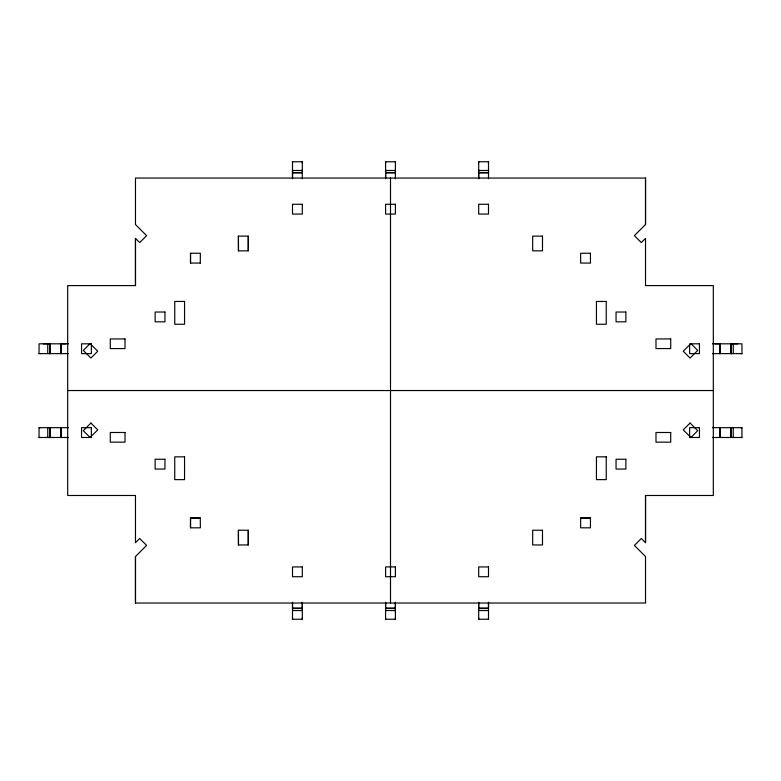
<?xml version="1.0" encoding="UTF-8"?>
<svg xmlns="http://www.w3.org/2000/svg" width="781" height="781" viewBox="0 0 781 781"><rect width="100%" height="100%" fill="white"/><g stroke="black" fill="none" stroke-linecap="round" stroke-linejoin="round"><path stroke-width="1.17" d="M68.562 437.487L39.05 437.487L39.05 427.676L40.339 427.676M68.562 353.627L39.05 353.617L39.05 343.816L68.562 343.816M47.748 437.487L47.748 427.676M47.748 353.627L47.748 343.816M49.818 437.487L49.818 427.676M49.818 353.627L49.818 343.816M61.299 437.487L61.299 427.676M61.299 353.627L61.299 343.816L65.907 343.816M135.474 603.03L135.474 556.55L146.603 545.421L139.692 538.509L135.474 542.688L135.474 495.486L67.683 495.486L67.683 285.592L135.474 285.592L135.474 238.4L139.692 242.569L146.603 235.657L135.474 224.528L135.474 178.048L645.526 178.048L645.526 224.528L634.397 235.657L641.308 242.569L645.526 238.4L645.526 285.592L713.317 285.592L713.317 495.486L645.526 495.486L645.526 542.688L641.308 538.509L634.397 545.421L645.526 556.55L645.526 603.03L135.474 603.03L135.474 556.55M302.306 602.815L302.306 619.235L292.504 619.235L292.504 602.815M292.504 178.79L292.504 169.741M292.504 163.053L292.504 161.765L302.306 161.765L302.315 178.79M292.504 608.799L292.504 602.21M302.306 163.053L302.306 161.765M302.315 609.6L302.315 602.21M395.401 602.815L395.401 619.235L385.589 619.235L385.589 602.815M385.599 178.79L385.589 169.741M385.589 163.053L385.589 161.765L395.401 161.765L395.401 178.79M385.599 609.024L385.599 602.21M395.401 163.053L395.401 161.765M395.401 611.777L395.401 602.21M488.496 602.815L488.496 619.235L478.685 619.235L478.685 602.815M478.685 178.79L478.685 169.741M478.685 163.053L478.685 161.765L488.496 161.765L488.496 178.79M478.685 609.6L478.685 602.21M488.496 163.053L488.496 161.765M645.526 224.528L645.526 178.048M292.504 170.473L302.315 170.463M385.589 170.473L395.401 170.463M478.685 170.473L488.496 170.463M292.504 172.542L302.315 172.542M385.599 172.542L395.401 172.542M478.685 172.542L488.496 172.542M292.504 172.913L302.315 172.913L302.315 169.741M385.599 172.913L395.401 172.913L395.401 169.741M478.685 172.913L488.496 172.913L488.496 169.741M238.42 236.126L248.319 236.126L248.319 250.838L238.42 250.838L238.42 236.126L238.508 250.838M200.356 263.06L190.466 263.06L190.466 253.249L200.356 253.249L200.278 263.06M712.438 343.816L741.95 343.816L741.95 353.617L712.438 353.627M43.297 343.816L50.199 343.816L50.199 353.627L49.262 353.627M715.093 343.816L719.701 343.816L719.701 353.627M737.703 343.816L730.801 343.816L730.801 353.627L731.738 353.627M39.05 353.617L40.339 353.617M740.661 353.617L741.95 353.617M67.683 390.539L713.317 390.539M740.661 427.676L741.95 427.676L741.95 437.487L712.438 437.487M39.05 427.676L68.562 427.676M712.438 427.676L741.95 427.676M48.988 427.676L50.199 427.676L50.199 437.487L48.324 437.487M732.012 427.676L730.801 427.676L730.801 437.487L732.676 437.487M39.05 437.487L40.339 437.487M740.661 437.487L741.95 437.487M200.356 518.018L190.554 518.018L190.554 527.829L200.356 527.829L200.278 517.94L190.466 517.94L190.466 527.751M580.644 518.018L590.446 518.018M238.42 530.24L248.319 530.24L248.319 544.953L238.42 544.953L238.42 530.24L238.508 544.953M292.504 608.087L302.315 608.087M385.599 608.087L395.401 608.087M478.685 608.087L488.496 608.087L488.496 602.21M292.504 608.458L302.315 608.458M385.599 608.458L395.401 608.458M478.685 608.458L488.496 608.458M292.504 610.527L302.315 610.537M385.589 610.527L395.401 610.537M478.685 610.527L488.496 610.537M733.252 343.816L733.252 353.627M733.252 427.676L733.252 437.487M731.182 343.816L731.182 353.627M731.182 427.676L731.182 437.487M719.701 427.676L719.701 437.487M645.526 495.486L645.526 542.688M488.496 617.947L488.496 619.235M478.685 161.765L478.685 178.185M478.685 617.947L478.685 619.235M395.401 617.947L395.401 619.235M390.5 178.048L390.5 603.03M385.589 161.765L385.589 178.185M385.589 617.947L385.589 619.235M302.306 617.947L302.306 619.235M292.504 161.765L292.504 178.185M292.504 617.947L292.504 619.235M248.231 236.126L248.231 250.838M248.231 530.24L248.231 544.953M190.554 253.249L190.554 263.06M135.474 238.4L135.474 285.592M60.781 343.816L60.781 353.627M60.781 427.676L60.781 437.487M720.228 427.676L720.219 437.487L720.219 427.676M720.228 343.816L720.219 353.627L720.219 343.816M90.108 343.591L83.284 350.415L90.918 358.049L97.742 351.225L90.108 343.591M90.918 423.038L83.284 430.673L90.108 437.497L97.742 429.862L90.918 423.038M690.892 343.591L683.258 351.225L690.082 358.049L697.716 350.415L690.892 343.591M690.082 423.038L683.258 429.862L690.892 437.497L697.716 430.673L690.082 423.038M302.315 204.271L292.504 204.271L292.504 214.072L302.315 214.072L302.315 204.271M395.401 204.271L385.599 204.271L385.599 214.072L395.401 214.072L395.401 204.271M488.496 204.271L478.685 204.271L478.685 214.072L488.496 214.072L488.496 204.271M542.492 236.126L532.681 236.126L532.681 250.838L542.492 250.838L542.492 236.126M590.446 253.249L580.644 253.249L580.644 263.06L590.446 263.06L590.446 253.249M184.55 301.456L174.749 301.456L174.749 324.252L184.55 324.252L184.55 301.456M606.251 301.456L596.45 301.456L596.45 324.252L606.251 324.252L606.251 301.456M164.947 312.029L155.136 312.029L155.136 321.831L164.947 321.831L164.947 312.029M625.864 312.029L616.053 312.029L616.053 321.831L625.864 321.831L625.864 312.029M125.009 338.934L110.287 338.934L110.287 348.58L125.009 348.58L125.009 338.934M670.713 338.934L655.991 338.934L655.991 348.58L670.713 348.58L670.713 338.934M91.357 343.816L81.546 343.816L81.546 353.627L91.357 353.627L91.357 343.816M699.454 343.816L689.643 343.816L689.643 353.627L699.454 353.627L699.454 343.816M91.357 427.676L81.546 427.676L81.546 437.487L91.357 437.487L91.357 427.676M699.454 427.676L689.643 427.676L689.643 437.487L699.454 437.487L699.454 427.676M125.009 432.498L110.287 432.498L110.287 442.153L125.009 442.153L125.009 432.498M670.713 432.498L655.991 432.498L655.991 442.153L670.713 442.153L670.713 432.498M184.55 456.836L174.749 456.836L174.749 479.632L184.55 479.632L184.55 456.836M606.251 456.836L596.45 456.836L596.45 479.632L606.251 479.632L606.251 456.836M164.947 459.248L155.136 459.248L155.136 469.059L164.947 469.059L164.947 459.248M625.864 459.248L616.053 459.248L616.053 469.059L625.864 469.059L625.864 459.248M590.446 517.94L580.644 517.94L580.644 527.829L590.446 527.829L590.446 517.94M542.492 530.24L532.681 530.24L532.681 544.953L542.492 544.953L542.492 530.24M302.315 566.928L292.504 566.928L292.504 576.729L302.315 576.729L302.315 566.928M395.401 566.928L385.599 566.928L385.599 576.729L395.401 576.729L395.401 566.928M488.496 566.928L478.685 566.928L478.685 576.729L488.496 576.729L488.496 566.928"/></g></svg>
